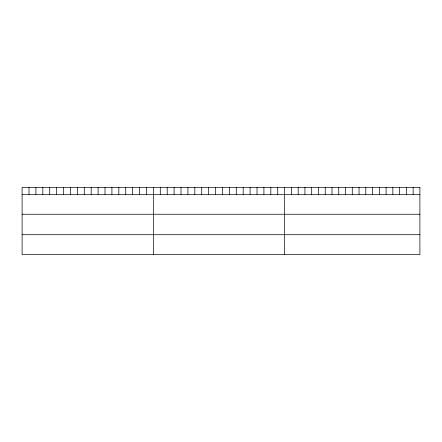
<?xml version="1.0" encoding="UTF-8"?>
<svg xmlns="http://www.w3.org/2000/svg" width="442" height="442" viewBox="0 0 442 442"><rect width="100%" height="100%" fill="white"/><g stroke="black" fill="none" stroke-linecap="round" stroke-linejoin="round"><path stroke-width="0.66" d="M22.1 194.397L419.9 194.397M22.1 214.248L419.9 214.248M22.1 234.708L419.9 234.708M413.137 187.441L413.137 194.397M406.375 187.441L406.375 194.397M399.612 187.441L399.612 194.397M392.85 187.441L392.85 194.397M386.087 187.441L386.087 194.397M379.324 187.441L379.324 194.397M372.562 187.441L372.562 194.397M365.799 187.441L365.799 194.397M359.037 187.441L359.037 194.397M352.274 187.441L352.274 194.397M345.511 187.441L345.511 194.397M338.749 187.441L338.749 194.397M331.986 187.441L331.986 194.397M325.224 187.441L325.224 194.397M318.461 187.441L318.461 194.397M311.698 187.441L311.698 194.397M304.936 187.441L304.936 194.397M298.173 187.441L298.173 194.397M291.411 187.441L291.411 194.397M284.648 187.441L284.648 254.559M277.736 187.441L277.736 194.397M270.83 187.441L270.83 194.397M263.918 187.441L263.918 194.397M257.012 187.441L257.012 194.397M250.1 187.441L250.1 194.397M243.194 187.441L243.194 194.397M236.282 187.441L236.282 194.397M229.376 187.441L229.376 194.397M222.464 187.441L222.464 194.397M215.558 187.441L215.558 194.397M208.646 187.441L208.646 194.397M201.74 187.441L201.74 194.397M194.828 187.441L194.828 194.397M187.922 187.441L187.922 194.397M181.01 187.441L181.01 194.397M174.104 187.441L174.104 194.397M167.192 187.441L167.192 194.397M160.286 187.441L160.286 194.397M153.374 187.441L153.374 254.559M146.462 187.441L146.462 194.397M139.556 187.441L139.556 194.397M132.644 187.441L132.644 194.397M125.738 187.441L125.738 194.397M118.826 187.441L118.826 194.397M111.92 187.441L111.92 194.397M105.008 187.441L105.008 194.397M98.102 187.441L98.102 194.397M91.19 187.441L91.19 194.397M84.284 187.441L84.284 194.397M77.372 187.441L77.372 194.397M70.466 187.441L70.466 194.397M63.554 187.441L63.554 194.397M56.648 187.441L56.648 194.397M49.736 187.441L49.736 194.397M42.83 187.441L42.83 194.397M35.918 187.441L35.918 194.397M29.012 187.441L29.012 194.397M419.9 187.441L22.1 187.441L22.1 254.559L419.9 254.559L419.9 187.441"/></g></svg>
